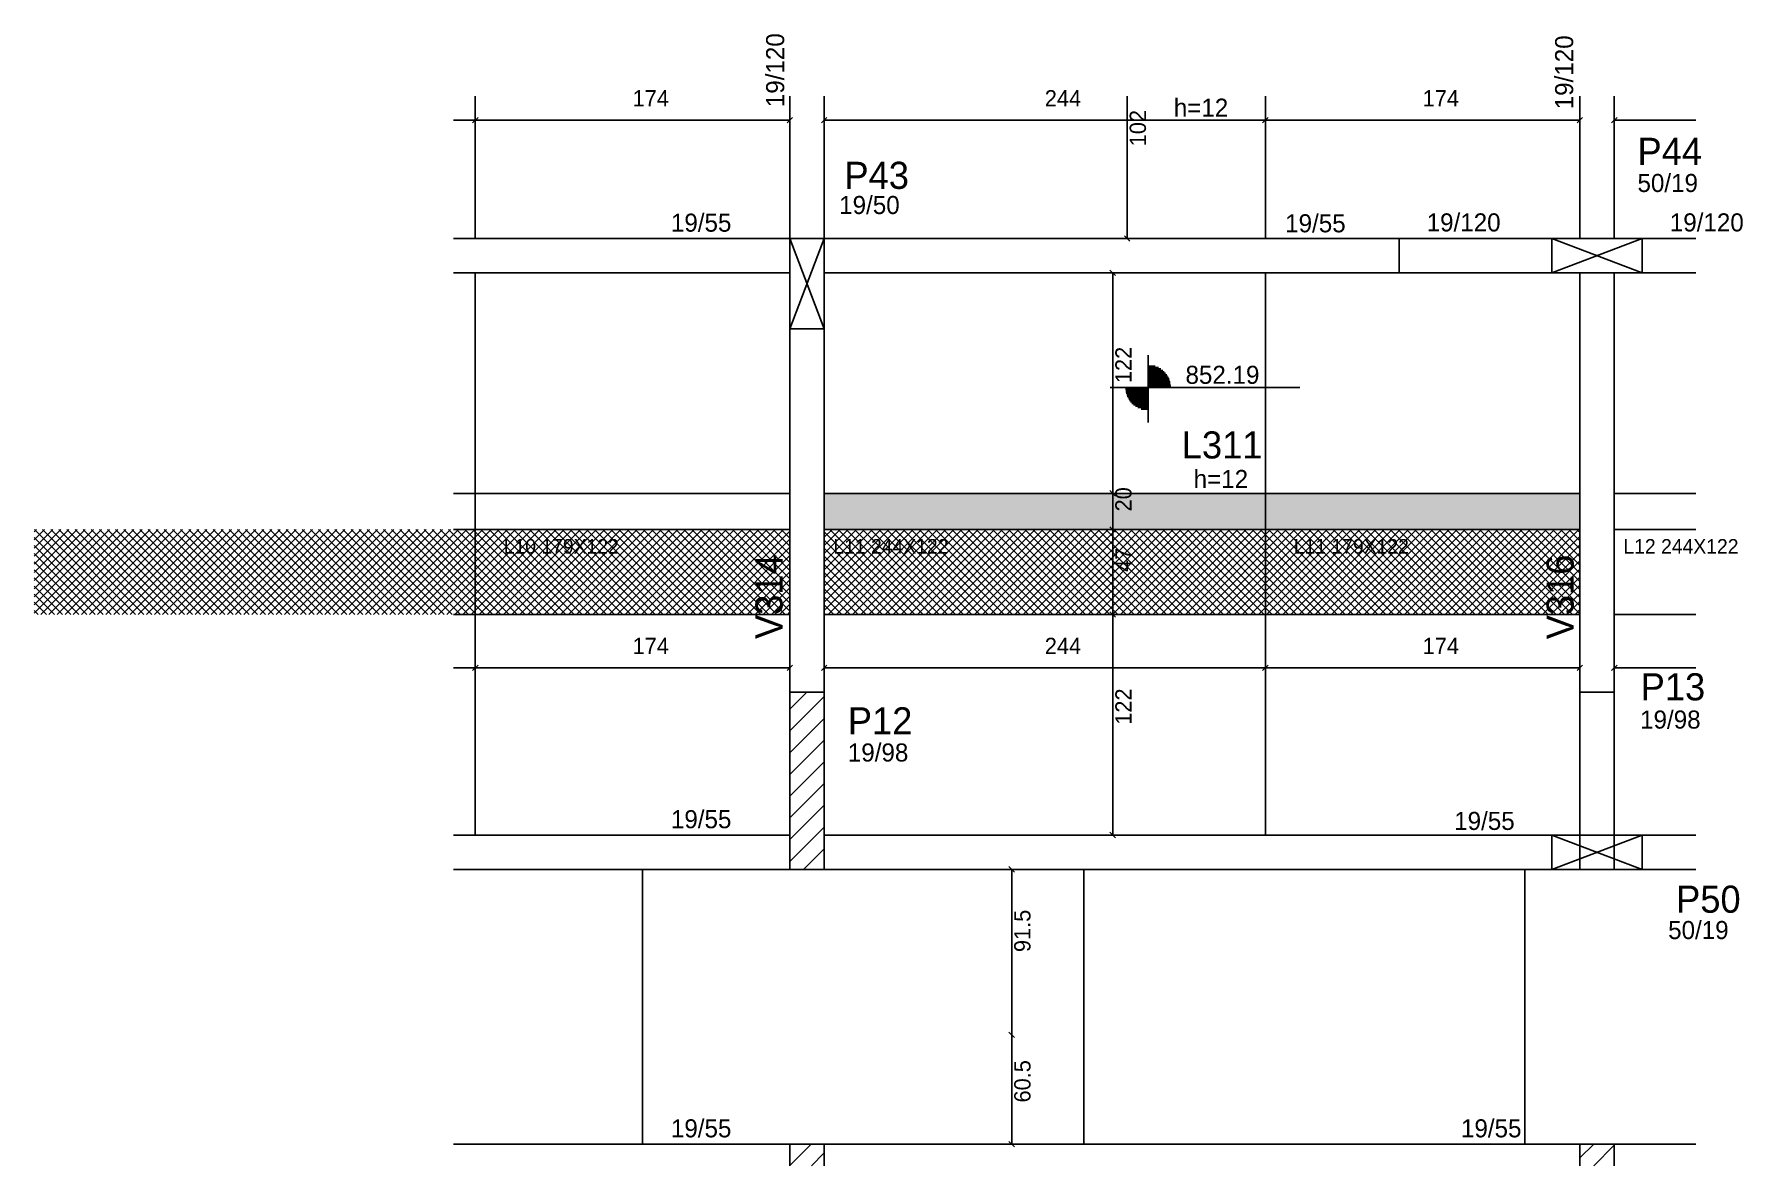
# Model space of a CAD drawing. Header units: metres. Extents: x 3167 to 4112, y 2098 to 2724.
import ezdxf

# ---------------------------------------------------------------- set-up
doc = ezdxf.new("R2010")
doc.units = ezdxf.units.M
for name, color, linetype in [('1', 7, 'Continuous'), ('3', 7, 'Continuous'), ('4', 7, 'Continuous'), ('7', 7, 'Continuous'), ('AUX00', 7, 'Continuous'), ('Hachura', 7, 'Continuous'), ('Painéis', 7, 'Continuous')]:
    doc.layers.add(name, color=color, linetype=linetype)

msp = doc.modelspace()

# ---------------------------------------------------------------- hatches: boundary and pattern name
at = {"layer": 'Hachura'}
h = msp.add_hatch(color=7, dxfattribs=at)
h.dxf.hatch_style = 1
h.paths.add_polyline_path([(3604.07, 2449.94), (4022.07, 2449.94), (4022.07, 2469.94), (3604.07, 2469.94), (3604.07, 2449.94)])
h = msp.add_hatch(dxfattribs=at)
h.set_pattern_fill('ANSI37')
h.paths.add_polyline_path([(3585.07, 2449.94), (3167.07, 2449.94), (3167.07, 2402.94), (3585.07, 2402.94), (3585.07, 2449.94)])
h = msp.add_hatch(dxfattribs=at)
h.set_pattern_fill('ANSI37')
h.paths.add_polyline_path([(4022.07, 2449.94), (3604.07, 2449.94), (3604.07, 2402.94), (4022.07, 2402.94), (4022.07, 2449.94)])

# ---------------------------------------------------------------- linework, layer by layer
at = {"layer": '1', "color": 1, "lineweight": 25}
for p, q in [((3585.07, 2560.94), (3604.07, 2610.94)), ((3604.07, 2560.94), (3585.07, 2610.94)), ((4006.57, 2591.94), (4056.57, 2610.94)), ((4056.57, 2591.94), (4006.57, 2610.94)), ((4006.57, 2261.94), (4056.57, 2280.94)), ((4056.57, 2261.94), (4006.57, 2280.94))]:
    msp.add_line(p, q, dxfattribs=at)
at = {"layer": '3', "color": 3, "lineweight": 25}
for p, q in [((3922.07, 2591.94), (3922.07, 2610.94)), ((3783.23, 2540.96), (3783.23, 2546.46)), ((3783.23, 2540.96), (3783.23, 2515.96)), ((3783.23, 2540.35), (3787.08, 2540.35)), ((3783.23, 2539.56), (3788.98, 2539.56)), ((3783.23, 2538.77), (3790.3, 2538.77)), ((3783.23, 2537.97), (3791.33, 2537.97)), ((3783.23, 2537.18), (3792.18, 2537.18)), ((3783.23, 2536.39), (3792.89, 2536.39)), ((3783.23, 2535.59), (3793.49, 2535.59)), ((3783.23, 2534.8), (3794, 2534.8)), ((3783.23, 2534.01), (3794.43, 2534.01)), ((3783.23, 2533.22), (3794.79, 2533.22)), ((3770.73, 2528.46), (3762.3, 2528.46)), ((3770.73, 2528.46), (3795.73, 2528.46)), ((3783.23, 2527.67), (3770.73, 2527.67)), ((3783.23, 2526.87), (3770.83, 2526.87)), ((3783.23, 2526.08), (3770.96, 2526.08)), ((3783.23, 2525.29), (3771.14, 2525.29)), ((3783.23, 2524.49), (3771.37, 2524.49)), ((3783.23, 2523.7), (3771.67, 2523.7)), ((3783.23, 2532.42), (3795.08, 2532.42)), ((3783.23, 2531.63), (3795.32, 2531.63)), ((3783.23, 2530.84), (3795.5, 2530.84)), ((3783.23, 2530.04), (3795.63, 2530.04)), ((3783.23, 2529.25), (3795.73, 2529.25)), ((3795.73, 2528.46), (3867.15, 2528.46)), ((3783.23, 2522.91), (3772.03, 2522.91)), ((3783.23, 2522.12), (3772.46, 2522.12)), ((3783.23, 2521.32), (3772.96, 2521.32)), ((3783.23, 2520.53), (3773.56, 2520.53)), ((3783.23, 2519.74), (3774.27, 2519.74)), ((3783.23, 2518.94), (3775.12, 2518.94)), ((3783.23, 2518.15), (3776.16, 2518.15)), ((3783.23, 2517.36), (3777.48, 2517.36)), ((3783.23, 2516.57), (3779.38, 2516.57)), ((3783.23, 2515.96), (3783.23, 2509.09)), ((3585.07, 2350.51), (3594.49, 2359.94)), ((3585.07, 2338.49), (3604.07, 2357.49)), ((3585.07, 2326.47), (3604.07, 2345.47)), ((3585.07, 2314.45), (3604.07, 2333.45)), ((3585.07, 2302.43), (3604.07, 2321.43)), ((3585.07, 2290.41), (3604.07, 2309.41)), ((3585.07, 2278.39), (3604.07, 2297.39)), ((3585.07, 2266.37), (3604.07, 2285.37)), ((3592.66, 2261.94), (3604.07, 2273.34)), ((3585.07, 2098.07), (3596.93, 2109.94)), ((4022.07, 2102.32), (4029.68, 2109.94)), ((4029.7, 2097.94), (4041.07, 2109.3)), ((3596.95, 2097.94), (3604.07, 2105.05))]:
    msp.add_line(p, q, dxfattribs=at)
for points in [[(3585.07, 2689.72), (3585.07, 2610.94)], [(3604.07, 2610.94), (3604.07, 2689.72)], [(4022.07, 2689.72), (4022.07, 2610.94)], [(4041.07, 2610.94), (4041.07, 2689.72)], [(3585.07, 2610.94), (3399.07, 2610.94)], [(4006.57, 2610.94), (3604.07, 2610.94)], [(4086.1, 2610.94), (4056.57, 2610.94)], [(3399.07, 2591.94), (3585.07, 2591.94)], [(3585.07, 2591.94), (3585.07, 2359.94)], [(3604.07, 2591.94), (4006.57, 2591.94)], [(3604.07, 2359.94), (3604.07, 2591.94)], [(4022.07, 2591.94), (4022.07, 2359.94)], [(4041.07, 2359.94), (4041.07, 2591.94)], [(4056.57, 2591.94), (4086.1, 2591.94)], [(3585.07, 2280.94), (3399.07, 2280.94)], [(4022.07, 2280.94), (3604.07, 2280.94)], [(4086.1, 2280.94), (4041.07, 2280.94)], [(3399.07, 2261.94), (3585.07, 2261.94)], [(3604.07, 2261.94), (4022.07, 2261.94)], [(4041.07, 2261.94), (4086.1, 2261.94)], [(3585.07, 2109.94), (3399.07, 2109.94)], [(4022.07, 2109.94), (3604.07, 2109.94)], [(4086.1, 2109.94), (4041.07, 2109.94)]]:
    msp.add_lwpolyline(points, dxfattribs=at)
at = {"layer": '7', "color": 7, "lineweight": 25}
for points in [[(3604.07, 2610.94), (3585.07, 2610.94)], [(3585.07, 2610.94), (3585.07, 2560.94)], [(3604.07, 2560.94), (3604.07, 2610.94)], [(4056.57, 2610.94), (4006.57, 2610.94)], [(4006.57, 2610.94), (4006.57, 2591.94)], [(4056.57, 2591.94), (4056.57, 2610.94)], [(4006.57, 2591.94), (4056.57, 2591.94)], [(3585.07, 2560.94), (3604.07, 2560.94)], [(3604.07, 2359.94), (3585.07, 2359.94)], [(3585.07, 2359.94), (3585.07, 2261.94)], [(3604.07, 2261.94), (3604.07, 2359.94)], [(4041.07, 2359.94), (4022.07, 2359.94)], [(4022.07, 2359.94), (4022.07, 2261.94)], [(4041.07, 2261.94), (4041.07, 2359.94)], [(4056.57, 2280.94), (4006.57, 2280.94)], [(4006.57, 2280.94), (4006.57, 2261.94)], [(4056.57, 2261.94), (4056.57, 2280.94)], [(3585.07, 2261.94), (3604.07, 2261.94)], [(4006.57, 2261.94), (4056.57, 2261.94)], [(4022.07, 2261.94), (4041.07, 2261.94)], [(3604.07, 2109.94), (3585.07, 2109.94)], [(3585.07, 2109.94), (3585.07, 2097.94)], [(3604.07, 2097.94), (3604.07, 2109.94)], [(4041.07, 2109.94), (4022.07, 2109.94)], [(4022.07, 2109.94), (4022.07, 2097.94)], [(4041.07, 2097.94), (4041.07, 2109.94)]]:
    msp.add_lwpolyline(points, dxfattribs=at)
at = {"layer": 'Painéis', "color": 200, "lineweight": 25}
for p, q in [((3411.07, 2610.94), (3411.07, 2689.72)), ((3848.07, 2610.94), (3848.07, 2689.72)), ((3411.07, 2280.94), (3411.07, 2591.94)), ((3848.07, 2280.94), (3848.07, 2591.94)), ((3399.07, 2469.94), (3585.07, 2469.94)), ((3604.07, 2469.94), (4022.07, 2469.94)), ((4041.07, 2469.94), (4086.1, 2469.94)), ((3399.07, 2449.94), (3585.07, 2449.94)), ((3604.07, 2449.94), (4022.07, 2449.94)), ((4041.07, 2449.94), (4086.1, 2449.94)), ((3399.07, 2402.94), (3585.07, 2402.94)), ((3604.07, 2402.94), (4022.07, 2402.94)), ((4041.07, 2402.94), (4086.1, 2402.94)), ((3503.57, 2261.94), (3503.57, 2109.94)), ((3747.57, 2261.94), (3747.57, 2109.94)), ((3991.57, 2261.94), (3991.57, 2109.94))]:
    msp.add_line(p, q, dxfattribs=at)
at = {"layer": 'Painéis', "color": 4, "lineweight": 25}
for p, q in [((3771.6, 2689.72), (3771.6, 2610.94)), ((3399.07, 2676.44), (3411.07, 2676.44)), ((3411.07, 2676.44), (3585.07, 2676.44)), ((3604.07, 2676.44), (3848.07, 2676.44)), ((3848.07, 2676.44), (4022.07, 2676.44)), ((4041.07, 2676.44), (4086.1, 2676.44)), ((3771.9, 2610.94), (3774.6, 2610.94)), ((3763.62, 2591.94), (3763.62, 2469.94)), ((3763.62, 2469.94), (3763.62, 2449.94)), ((3763.62, 2449.94), (3763.62, 2402.94)), ((3763.62, 2402.94), (3763.62, 2280.94)), ((3399.07, 2373.48), (3411.07, 2373.48)), ((3411.07, 2373.48), (3585.07, 2373.48)), ((3604.07, 2373.48), (3848.07, 2373.48)), ((3848.07, 2373.48), (4022.07, 2373.48)), ((4041.07, 2373.48), (4086.1, 2373.48)), ((3707.76, 2170.44), (3707.76, 2261.94)), ((3707.76, 2170.44), (3707.76, 2109.94))]:
    msp.add_line(p, q, dxfattribs=at)
at = {"layer": 'Painéis', "color": 0, "lineweight": 25}
for p, q in [((3409.57, 2674.94), (3412.57, 2677.94)), ((3412.57, 2677.94), (3409.57, 2674.94)), ((3583.57, 2674.94), (3586.57, 2677.94)), ((3605.57, 2677.94), (3602.57, 2674.94)), ((3846.57, 2674.94), (3849.57, 2677.94)), ((3849.57, 2677.94), (3846.57, 2674.94)), ((4020.57, 2674.94), (4023.57, 2677.94)), ((4042.57, 2677.94), (4039.57, 2674.94)), ((3770.1, 2612.44), (3773.1, 2609.44)), ((3765.12, 2590.44), (3762.12, 2593.44)), ((3762.12, 2471.44), (3765.12, 2468.44)), ((3765.12, 2468.44), (3762.12, 2471.44)), ((3762.12, 2451.44), (3765.12, 2448.44)), ((3765.12, 2448.44), (3762.12, 2451.44)), ((3762.12, 2404.44), (3765.12, 2401.44)), ((3765.12, 2401.44), (3762.12, 2404.44)), ((3409.57, 2371.98), (3412.57, 2374.98)), ((3412.57, 2374.98), (3409.57, 2371.98)), ((3583.57, 2371.98), (3586.57, 2374.98)), ((3605.57, 2374.98), (3602.57, 2371.98)), ((3846.57, 2371.98), (3849.57, 2374.98)), ((3849.57, 2374.98), (3846.57, 2371.98)), ((4020.57, 2371.98), (4023.57, 2374.98)), ((4042.57, 2374.98), (4039.57, 2371.98)), ((3762.12, 2282.44), (3765.12, 2279.44)), ((3709.26, 2260.44), (3706.26, 2263.44)), ((3706.26, 2171.94), (3709.26, 2168.94)), ((3709.26, 2168.94), (3706.26, 2171.94)), ((3706.26, 2111.44), (3709.26, 2108.44))]:
    msp.add_line(p, q, dxfattribs=at)

# ---------------------------------------------------------------- texts
at = {"layer": '3', "color": 3, "lineweight": 25}
for p in [(3581.91, 2683.58), (4018.32, 2682.4)]:
    msp.add_text('19/120', height=10, rotation=90, dxfattribs=at).set_placement(p)
for s, p in [('h=12', (3797.41, 2678.32)), ('50/19', (4053.89, 2636.65)), ('19/50', (3612.33, 2624.46)), ('19/55', (3519.26, 2614.69)), ('19/55', (3859.02, 2614.35)), ('19/120', (3937.28, 2614.83)), ('19/120', (4071.78, 2614.83)), ('852.19', (3803.89, 2530.53)), ('h=12', (3808.4, 2472.89)), ('19/98', (4055.34, 2339.81)), ('19/98', (3617.12, 2321.6)), ('19/55', (3519.26, 2284.69)), ('19/55', (3952.51, 2283.75)), ('50/19', (4070.85, 2223.38)), ('19/55', (3519.26, 2113.69)), ('19/55', (3956.26, 2113.69))]:
    msp.add_text(s, height=10, dxfattribs=at).set_placement(p)
at = {"layer": '4', "color": 4, "lineweight": 25}
for s, p in [('P44', (4053.89, 2651.65)), ('P43', (3615.24, 2638.37)), ('L311', (3801.84, 2489.24)), ('P13', (4055.65, 2355.44)), ('P12', (3617.12, 2336.6)), ('P50', (4075.26, 2237.95))]:
    msp.add_text(s, height=15, dxfattribs=at).set_placement(p)
for s, p in [('V314', (3581.04, 2389.4)), ('V316', (4018.6, 2389.22))]:
    msp.add_text(s, height=15, rotation=90, dxfattribs=at).set_placement(p)
at = {"layer": 'AUX00', "color": 7, "lineweight": 25}
for s, p in [('L10^J179X122', (3426.79, 2436.65)), ('L11^J244X122', (3609.11, 2436.65)), ('L11^J179X122', (3863.79, 2436.65)), ('L12^J244X122', (4046.11, 2436.65))]:
    msp.add_text(s, height=8, dxfattribs=at).set_placement(p)
at = {"layer": 'Painéis', "color": 240, "lineweight": 25}
for s, p in [('174', (3498.07, 2684)), ('244', (3726.07, 2684)), ('174', (3935.07, 2684)), ('174', (3498.07, 2381.04)), ('244', (3726.07, 2381.04)), ('174', (3935.07, 2381.04))]:
    msp.add_text(s, height=9, dxfattribs=at).set_placement(p)
for s, p in [('102', (3782.01, 2661.94)), ('122', (3774.07, 2530.94)), ('20', (3774.03, 2459.94)), ('47', (3774.06, 2426.44)), ('122', (3774.07, 2341.94)), ('91.5', (3718.13, 2216.19)), ('60.5', (3718.16, 2132.98))]:
    msp.add_text(s, height=9, rotation=90, dxfattribs=at).set_placement(p)

doc.saveas('drawing.dxf')
